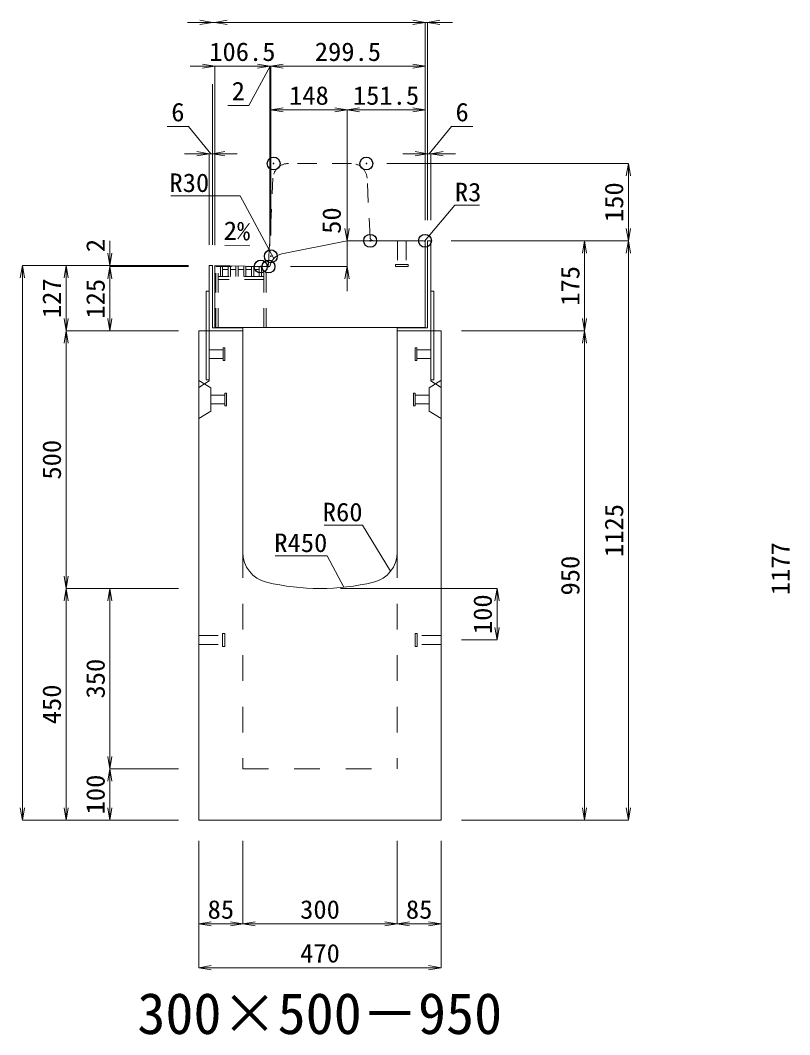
# Model space of a CAD drawing. Units: millimetres at full size. Extents: x -1809 to 57027, y -20349 to 17321.
# Drawn here: x 6318 to 7812, y -12012 to -10043 of the extents above; entities that cross this region are included whole.
import ezdxf
from ezdxf.enums import TextEntityAlignment as Align

# ---------------------------------------------------------------- set-up
doc = ezdxf.new("R2010")
doc.units = ezdxf.units.MM
doc.header["$LTSCALE"] = 50
doc.header["$PDMODE"] = 32
doc.header["$PDSIZE"] = 25
doc.linetypes.add('USER1', pattern=[2, 1, -1])
doc.linetypes.add('USER2', pattern=[1.35, 0.75, -0.6])
for name, color, linetype, lineweight in [('インサート', 3, 'USER2', 9), ('グレーチング', 7, 'USER2', 5), ('受枠', 3, 'Continuous', 5), ('寸法線', 7, 'Continuous', 13), ('引出線', 4, 'Continuous', 13), ('本体', 2, 'Continuous', 13)]:
    doc.layers.add(name, color=color, linetype=linetype, lineweight=lineweight)
doc.layers.add('作業エリア', color=11, linetype='Continuous')
doc.layers.add('文字', color=7, linetype='Continuous')
doc.styles.add('ＭＳ 明朝', font='')
doc.styles.get('ＭＳ 明朝').set_extended_font_data('MS Mincho')

# ---------------------------------------------------------------- blocks, each defined once
blk = doc.blocks.new('open_arrow')
at = {"color": 0, "linetype": 'Continuous', "lineweight": -2}
blk.add_lwpolyline([(7.5, 1.25), (0, 0), (7.5, -1.25)], dxfattribs=at)

msp = doc.modelspace()

# ---------------------------------------------------------------- linework, layer by layer
at = {"layer": 'インサート'}
for p, q in [((7050.5, -10471.05), (7050.5, -10517.05)), ((7050.5, -10471.05), (7067.5, -10471.05)), ((7067.5, -10471.05), (7067.5, -10517.05)), ((7046.5, -10521.05), (7046.5, -10517.05)), ((7046.5, -10517.05), (7071.5, -10517.05)), ((7046.5, -10521.05), (7071.5, -10521.05)), ((7071.5, -10517.05), (7071.5, -10521.05)), ((6685, -10682.55), (6712, -10682.55)), ((6685, -10682.55), (6685, -10699.55)), ((6715, -10678.55), (6712, -10678.55)), ((6712, -10678.55), (6712, -10703.55)), ((6715, -10703.55), (6715, -10678.55)), ((7085, -10678.55), (7088, -10678.55)), ((7085, -10703.55), (7085, -10678.55)), ((7088, -10678.55), (7088, -10703.55)), ((7115, -10682.55), (7088, -10682.55)), ((7115, -10682.55), (7115, -10699.55)), ((6685, -10699.55), (6712, -10699.55)), ((6712, -10703.55), (6715, -10703.55)), ((7088, -10703.55), (7085, -10703.55)), ((7115, -10699.55), (7088, -10699.55)), ((6688.2, -10770.55), (6715.2, -10770.55)), ((6688.2, -10770.55), (6688.2, -10787.55)), ((6718.2, -10766.55), (6715.2, -10766.55)), ((6715.2, -10766.55), (6715.2, -10791.55)), ((6718.2, -10791.55), (6718.2, -10766.55)), ((7081.8, -10766.55), (7084.8, -10766.55)), ((7081.8, -10791.55), (7081.8, -10766.55)), ((7084.8, -10766.55), (7084.8, -10791.55)), ((7111.8, -10770.55), (7084.8, -10770.55)), ((7111.8, -10770.55), (7111.8, -10787.55)), ((6688.2, -10787.55), (6715.2, -10787.55)), ((6715.2, -10791.55), (6718.2, -10791.55)), ((7084.8, -10791.55), (7081.8, -10791.55)), ((7111.8, -10787.55), (7084.8, -10787.55)), ((6665, -11237.55), (6711, -11237.55)), ((6665, -11254.55), (6665, -11237.55)), ((6711, -11258.55), (6711, -11233.55)), ((6711, -11233.55), (6715, -11233.55)), ((6715, -11258.55), (6715, -11233.55)), ((7085, -11233.55), (7089, -11233.55)), ((7085, -11233.55), (7085, -11258.55)), ((7089, -11233.55), (7089, -11258.55)), ((7135, -11237.55), (7089, -11237.55)), ((7135, -11237.55), (7135, -11254.55)), ((6665, -11254.55), (6711, -11254.55)), ((6715, -11258.55), (6711, -11258.55)), ((7089, -11258.55), (7085, -11258.55)), ((7135, -11254.55), (7089, -11254.55))]:
    msp.add_line(p, q, dxfattribs=at)
at = {"layer": 'グレーチング'}
for p, q in [((6697.5, -10639.05), (6697.5, -10521.05)), ((6795.5, -10521.05), (6697.5, -10521.05)), ((6702, -10639.05), (6702, -10521.05)), ((6706.5, -10540.05), (6706.5, -10521.05)), ((6711, -10540.05), (6711, -10521.05)), ((6721.6, -10527.05), (6711, -10527.05)), ((6721.6, -10540.05), (6721.6, -10521.05)), ((6726.1, -10540.05), (6726.1, -10521.05)), ((6736.7, -10527.05), (6726.1, -10527.05)), ((6736.7, -10540.05), (6736.7, -10521.05)), ((6741.2, -10540.05), (6741.2, -10521.05)), ((6751.8, -10527.05), (6741.2, -10527.05)), ((6751.8, -10540.05), (6751.8, -10521.05)), ((6756.3, -10540.05), (6756.3, -10521.05)), ((6766.9, -10527.05), (6756.3, -10527.05)), ((6766.9, -10540.05), (6766.9, -10521.05)), ((6771.4, -10540.05), (6771.4, -10521.05)), ((6782, -10527.05), (6771.4, -10527.05)), ((6782, -10540.05), (6782, -10521.05)), ((6786.5, -10540.05), (6786.5, -10521.05)), ((6791, -10639.05), (6791, -10521.05)), ((6795.5, -10639.05), (6795.5, -10521.05)), ((6791, -10540.05), (6702, -10540.05)), ((6791, -10546.05), (6702, -10546.05))]:
    msp.add_line(p, q, dxfattribs=at)
at = {"layer": '作業エリア'}
for p in [(6810, -10321.05), (6990, -10321.05), (6997.5, -10471.05), (7104, -10471.05), (6804.5, -10501.05), (6785, -10521.05), (6800, -10521.05)]:
    msp.add_point(p, dxfattribs=at)
at = {"layer": '受枠'}
for p, q in [((7109, -10471.05), (7109, -10640.05)), ((7115, -10471.05), (7109, -10471.05)), ((7115, -10471.05), (7115, -10741.05)), ((6685, -10519.05), (6685, -10741.05)), ((6685, -10519.05), (6691, -10519.05)), ((6691, -10519.05), (6691, -10640.05)), ((6679, -10569.05), (6679, -10741.05)), ((6679, -10569.05), (6685, -10569.05)), ((7121, -10569.05), (7115, -10569.05)), ((7121, -10569.05), (7121, -10741.05)), ((6685, -10646.05), (6750, -10646.05)), ((6691, -10640.05), (6750, -10640.05)), ((6750, -10640.05), (6750, -10646.05)), ((7050, -10640.05), (7050, -10646.05)), ((7109, -10640.05), (7050, -10640.05)), ((7115, -10646.05), (7050, -10646.05)), ((6679, -10741.05), (6685, -10741.05)), ((7121, -10741.05), (7115, -10741.05))]:
    msp.add_line(p, q, dxfattribs=at)
at = {"layer": '寸法線'}
for p, q in [((6744, -10046.93), (6643, -10046.93)), ((7104, -10046.93), (6696, -10046.93)), ((7056, -10046.93), (7157, -10046.93)), ((7104, -10431.03), (7104, -10046.93)), ((7104, -10431.03), (7104, -10046.93)), ((7109, -10431.03), (7109, -10046.93)), ((6802.57, -10131.93), (6648, -10131.93)), ((6696, -10479.25), (6696, -10131.93)), ((6852.5, -10131.93), (6754.57, -10131.93)), ((6803.53, -10131.93), (6761.69, -10208.3)), ((6802.57, -10481.03), (6802.57, -10131.93)), ((7104, -10131.93), (6804.5, -10131.93)), ((6804.5, -10461.03), (6804.5, -10131.93)), ((7104, -10431.03), (7104, -10131.93)), ((6691, -10479.03), (6691, -10166.91)), ((6696, -10479.25), (6696, -10176.93)), ((6696, -10479.25), (6696, -10176.93)), ((6802.57, -10481.03), (6802.57, -10178.69)), ((6804.5, -10461.03), (6804.5, -10176.93)), ((6761.69, -10208.3), (6721.28, -10208.3)), ((6804.5, -10216.93), (6952.5, -10216.93)), ((6804.5, -10461.03), (6804.5, -10216.93)), ((6952.5, -10431.03), (6952.5, -10216.93)), ((6952.5, -10216.93), (7104, -10216.93)), ((6952.5, -10431.03), (6952.5, -10216.93)), ((7104, -10431.03), (7104, -10216.93)), ((6644.67, -10249.13), (6603.44, -10249.13)), ((6688, -10301.93), (6644.67, -10249.13)), ((7112, -10301.93), (7155.33, -10249.13)), ((7155.33, -10249.13), (7196.56, -10249.13)), ((6739, -10301.93), (6637, -10301.93)), ((6685, -10479.03), (6685, -10301.93)), ((6691, -10479.03), (6691, -10301.93)), ((7061, -10301.93), (7163, -10301.93)), ((7109, -10431.03), (7109, -10301.93)), ((7115, -10431.03), (7115, -10301.93)), ((7030.02, -10321.05), (7498.78, -10321.05)), ((7498.78, -10321.05), (7498.78, -10471.05)), ((6952.5, -10423.05), (6952.5, -10569.05)), ((6492.06, -10471.05), (6492.06, -10569.05)), ((7155.02, -10471.05), (7413.78, -10471.05)), ((7155.02, -10471.05), (7498.78, -10471.05)), ((7155.02, -10471.05), (7498.78, -10471.05)), ((7413.78, -10471.05), (7413.78, -10646.05)), ((7498.78, -10471.05), (7498.78, -11596.05)), ((6322.06, -11596.05), (6322.06, -10519.05)), ((6644.98, -10519.05), (6322.06, -10519.05)), ((6407.06, -10519.05), (6407.06, -10646.05)), ((6644.98, -10519.05), (6407.06, -10519.05)), ((6644.98, -10519.05), (6492.06, -10519.05)), ((6644.98, -10521.05), (6492.06, -10521.05)), ((6492.06, -10521.05), (6492.06, -10646.05)), ((6644.98, -10521.05), (6492.06, -10521.05)), ((6842.59, -10521.05), (6952.5, -10521.05)), ((6624.98, -10646.05), (6407.06, -10646.05)), ((6407.06, -10646.05), (6407.06, -11146.05)), ((6624.98, -10646.05), (6407.06, -10646.05)), ((6624.98, -10646.05), (6492.06, -10646.05)), ((7175.02, -10646.05), (7413.78, -10646.05)), ((7175.02, -10646.05), (7413.78, -10646.05)), ((7413.78, -10646.05), (7413.78, -11596.05)), ((6624.98, -11146.05), (6407.06, -11146.05)), ((6407.06, -11596.05), (6407.06, -11146.05)), ((6624.98, -11146.05), (6407.06, -11146.05)), ((6492.06, -11146.05), (6492.06, -11496.05)), ((6624.98, -11146.05), (6492.06, -11146.05)), ((6940.02, -11146.05), (7243.78, -11146.05)), ((7243.78, -11146.05), (7243.78, -11246.05)), ((7175.02, -11246.05), (7243.78, -11246.05)), ((6624.98, -11496.05), (6492.06, -11496.05)), ((6492.06, -11496.05), (6492.06, -11596.05)), ((6624.98, -11496.05), (6492.06, -11496.05)), ((6624.98, -11596.05), (6322.06, -11596.05)), ((6624.98, -11596.05), (6407.06, -11596.05)), ((6624.98, -11596.05), (6492.06, -11596.05)), ((7175.02, -11596.05), (7413.78, -11596.05)), ((7175.02, -11596.05), (7498.78, -11596.05)), ((6665, -11636.07), (6665, -11797.21)), ((6665, -11636.07), (6665, -11882.21)), ((6750, -11636.07), (6750, -11797.21)), ((6750, -11636.07), (6750, -11797.21)), ((7050, -11636.07), (7050, -11797.21)), ((7050, -11636.07), (7050, -11797.21)), ((7135, -11636.07), (7135, -11797.21)), ((7135, -11636.07), (7135, -11882.21)), ((6665, -11797.21), (6750, -11797.21)), ((6750, -11797.21), (7050, -11797.21)), ((7050, -11797.21), (7135, -11797.21)), ((6665, -11882.21), (7135, -11882.21))]:
    msp.add_line(p, q, dxfattribs=at)
at = {"layer": '引出線'}
for points in [[(6810.6, -10505.19), (6744.87, -10383.51), (6684.87, -10383.51), (6610.2, -10383.51)], [(7103.12, -10471.93), (7161.85, -10401.57), (7209.57, -10401.57)], [(6764, -10481.04), (6715.26, -10480.06), (6764, -10481.04)], [(7037.07, -11112.74), (6982.66, -11022.84), (6907.98, -11022.84)], [(6946.44, -11143.65), (6914.22, -11082.51), (6813.21, -11082.51)]]:
    msp.add_lwpolyline(points, dxfattribs=at)
at = {"layer": '本体', "linetype": 'USER2', "lineweight": 9}
for p, q in [((6961.46, -10321.05), (6838.54, -10321.05)), ((6800.33, -10514.4), (6808.57, -10349.56)), ((6997.17, -10464.4), (6991.43, -10349.56)), ((6685, -10743.05), (6685, -10646.05)), ((7115, -10743.05), (7115, -10646.05)), ((6665, -10755.55), (6685, -10743.05)), ((7135, -10755.55), (7115, -10743.05))]:
    msp.add_line(p, q, dxfattribs=at)
at = {"layer": '本体'}
for p, q in [((6952.5, -10471.05), (6826.19, -10496.66)), ((7101, -10471.05), (6952.5, -10471.05)), ((7104, -10474.05), (7104, -10639.05)), ((6696, -10639.05), (6696, -10519.27)), ((6696, -10519.27), (6785, -10521.05)), ((6785, -10521.05), (6802.57, -10521.05)), ((6665, -10646.05), (6665, -11596.05)), ((6665, -10646.05), (6750, -10646.05)), ((7104, -10639.05), (6696, -10639.05)), ((6750, -10646.05), (6750, -11075.53)), ((7050, -10646.05), (7050, -11075.53)), ((7050, -10646.05), (7135, -10646.05)), ((7135, -10646.05), (7135, -11596.05)), ((6665, -11596.05), (7135, -11596.05))]:
    msp.add_line(p, q, dxfattribs=at)
at = {"layer": '本体', "lineweight": 9}
for p, q in [((6665, -10742.05), (6688.2, -10756.55)), ((7134.58, -10742.31), (7111.8, -10756.55)), ((6688.2, -10756.55), (6688.2, -10801.55)), ((7111.8, -10756.55), (7111.8, -10801.55)), ((6688.2, -10801.55), (6665, -10816.05)), ((7111.8, -10801.55), (7135, -10816.05))]:
    msp.add_line(p, q, dxfattribs=at)
at = {"layer": '本体', "linetype": 'USER1', "lineweight": 15}
for p, q in [((6750, -11075.53), (6750, -11496.05)), ((7050, -11075.53), (7050, -11496.05)), ((6750, -11496.05), (7050, -11496.05))]:
    msp.add_line(p, q, dxfattribs=at)
at = {"layer": '本体', "linetype": 'USER2', "lineweight": 9}
for centre, radius, start, end in [((6838.54, -10351.05), 30, 90, 177.13759), ((6961.46, -10351.05), 30, 2.86241, 90), ((7004.16, -10464.05), 7, 182.86241, 270), ((6793.34, -10514.05), 7, 270, 357.13759)]:
    msp.add_arc(centre, radius, start, end, dxfattribs=at)
at = {"layer": '本体'}
for centre, radius, start, end in [((7101, -10474.05), 3, 0, 90), ((6832.15, -10526.06), 30, 101.45875, 170.39512), ((6810, -11075.53), 60, 180, 256.65764), ((6990, -11075.53), 60, 283.34236, 0), ((6900, -10696.05), 450, 256.65764, 283.34236)]:
    msp.add_arc(centre, radius, start, end, dxfattribs=at)

# ---------------------------------------------------------------- block references
at = {"layer": '寸法線', "xscale": 3.2, "yscale": 3.2}
for p, rotation in [((6691, -10046.93), 180), ((7104, -10046.93), 180), ((7104, -10046.93), 180), ((6696, -10131.93), 180), ((6802.57, -10131.93), 180), ((6802.57, -10131.93), 180), ((7104, -10131.93), 180), ((6952.5, -10216.93), 180), ((7104, -10216.93), 180), ((6685, -10301.93), 180), ((7109, -10301.93), 180), ((7498.78, -10321.05), 270), ((6952.5, -10471.05), 90), ((7498.78, -10471.05), 90), ((7413.78, -10471.05), 270), ((7498.78, -10471.05), 270), ((6492.06, -10519.05), 90), ((6322.06, -10519.05), 270), ((6407.06, -10519.05), 270), ((6492.06, -10521.05), 270), ((6492.06, -10521.05), 270), ((6952.5, -10521.05), 270), ((6407.06, -10646.05), 90), ((6492.06, -10646.05), 90), ((7413.78, -10646.05), 90), ((6407.06, -10646.05), 270), ((7413.78, -10646.05), 270), ((6407.06, -11146.05), 90), ((6407.06, -11146.05), 270), ((6492.06, -11146.05), 270), ((7243.78, -11146.05), 270), ((7243.78, -11246.05), 90), ((6492.06, -11496.05), 90), ((6492.06, -11496.05), 270), ((6322.06, -11596.05), 90), ((6407.06, -11596.05), 90), ((6492.06, -11596.05), 90), ((7413.78, -11596.05), 90), ((7498.78, -11596.05), 90), ((6750, -11797.21), 180), ((7050, -11797.21), 180), ((7135, -11797.21), 180), ((7135, -11882.21), 180)]:
    msp.add_blockref('open_arrow', p, dxfattribs=dict(at, rotation=rotation))
for p in [(6696, -10046.93), (6696, -10046.93), (7109, -10046.93), (6804.5, -10131.93), (6804.5, -10131.93), (6804.5, -10216.93), (6952.5, -10216.93), (6691, -10301.93), (7115, -10301.93), (6665, -11797.21), (6750, -11797.21), (7050, -11797.21), (6665, -11882.21)]:
    msp.add_blockref('open_arrow', p, dxfattribs=at)
at = {"layer": '引出線', "xscale": 0.0533, "yscale": 0.0533}
for p, rotation in [((7103.12, -10471.93), 50.2), ((6764, -10481.04), 178.9), ((6810.6, -10505.19), 118.4), ((7037.07, -11112.74), 121.2), ((6946.44, -11143.65), 117.8)]:
    msp.add_blockref('open_arrow', p, dxfattribs=dict(at, rotation=rotation))

# ---------------------------------------------------------------- texts
at = {"layer": '寸法線', "style": 'ＭＳ 明朝', "width": 1.05}
for s, p in [('106.5', (6749.28, -10103.91)), ('299.5', (6954.25, -10103.91)), ('2', (6741.48, -10180.28)), ('148', (6878.5, -10188.91)), ('151.5', (7028.25, -10188.91)), ('6', (6624.05, -10221.11)), ('6', (7175.95, -10221.11)), ('85', (6707.5, -11769.19)), ('300', (6900, -11769.19)), ('85', (7092.5, -11769.19)), ('470', (6900, -11854.19))]:
    msp.add_text(s, height=36.03, dxfattribs=at).set_placement(p, align=Align.MIDDLE_CENTER)
for s, p in [('150', (7470.76, -10396.05)), ('50', (6922.5, -10431.79)), ('2', (6464.06, -10480.2)), ('175', (7385.76, -10558.55)), ('127', (6379.04, -10582.55)), ('125', (6464.04, -10583.55)), ('500', (6379.04, -10896.05)), ('1125', (7470.76, -11033.55)), ('1177', (7794.04, -11107.55)), ('950', (7385.76, -11121.05)), ('100', (7215.76, -11196.05)), ('350', (6464.04, -11321.05)), ('450', (6379.04, -11371.05)), ('100', (6464.04, -11546.05))]:
    msp.add_text(s, height=36.03, rotation=90, dxfattribs=at).set_placement(p, align=Align.MIDDLE_CENTER)
at = {"layer": '引出線', "style": 'ＭＳ 明朝', "width": 1.05}
for s, p in [('R30', (6684.87, -10340.31)), ('R60', (6982.66, -10979.64)), ('R450', (6914.22, -11039.31))]:
    msp.add_text(s, height=36.03, dxfattribs=at).set_placement(p, align=Align.TOP_RIGHT)
msp.add_text('R3', height=36.03, dxfattribs=at).set_placement((7161.85, -10358.37), align=Align.TOP_LEFT)
msp.add_text('2%', height=36.03, rotation=358.854, dxfattribs=at).set_placement((6764.94, -10434.14), align=Align.TOP_RIGHT)
at = {"layer": '文字', "style": 'ＭＳ 明朝'}
msp.add_text('300×500－950', height=80.06, dxfattribs=at).set_placement((6899.52, -11971.03), align=Align.MIDDLE_CENTER)

doc.saveas('drawing.dxf')
